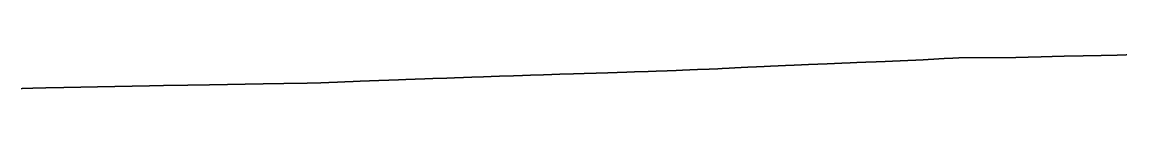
# Model space of a CAD drawing. Header units: millimetres. Extents: x 0 to 74012, y -11988 to 500.
# Drawn here: x 55509 to 65054, y -607 to -315 of the extents above; entities that cross this region are included whole.
import ezdxf

# ---------------------------------------------------------------- set-up
doc = ezdxf.new("R2010")
doc.units = ezdxf.units.MM
doc.layers.add('Clone', color=7, linetype='CONTINUOUS')

msp = doc.modelspace()

# ---------------------------------------------------------------- linework, layer by layer
at = {"layer": 'Clone'}
for points in [[(62713.8, -382.022), (62726.2, -381.252)], [(62726.2, -381.252), (62738.7, -381.096)], [(62738.7, -381.096), (62751.1, -380.361)], [(62751.1, -380.361), (62763.6, -379.704)], [(62763.6, -379.704), (62776.1, -379.632)], [(62776.1, -379.632), (62788.5, -379.078)], [(62788.5, -379.078), (62801, -378.527)], [(62801, -378.527), (62813.4, -377.997)], [(62813.4, -377.997), (62825.9, -377.978)], [(62825.9, -377.978), (62838.4, -377.468)], [(62838.4, -377.468), (62850.8, -376.934)], [(62850.8, -376.934), (62863.3, -376.886)], [(62863.3, -376.886), (62875.7, -376.332)], [(62875.7, -376.332), (62888.2, -375.718)], [(62888.2, -375.718), (62900.7, -375.148)], [(62900.7, -375.148), (62913.1, -374.96)], [(62913.1, -374.96), (62925.6, -374.315)], [(62925.6, -374.315), (62938, -373.693)], [(62938, -373.693), (62951, -373.516)], [(62951, -373.516), (62963.9, -372.851)], [(62963.9, -372.851), (62976.8, -372.184)], [(62976.8, -372.184), (62989.7, -371.51)], [(62989.7, -371.51), (63002.6, -370.796)], [(63002.6, -370.796), (63015.6, -370.117)], [(63015.6, -370.117), (63028.5, -369.985)], [(63028.5, -369.985), (63041.4, -369.339)], [(63041.4, -369.339), (63054.3, -368.693)], [(63054.3, -368.693), (63067.2, -367.967)], [(63067.2, -367.967), (63080.2, -367.295)], [(63080.2, -367.295), (63093.1, -367.165)], [(63093.1, -367.165), (63106, -366.512)], [(63106, -366.512), (63118.9, -365.851)], [(63118.9, -365.851), (63131.8, -365.19)], [(63131.8, -365.19), (63144.8, -364.529)], [(63144.8, -364.529), (63157.7, -364.373)], [(63157.7, -364.373), (63170.6, -363.722)], [(63170.6, -363.722), (63183.5, -363.105)], [(63183.5, -363.105), (63196.4, -362.457)], [(63196.4, -362.457), (63209.4, -361.801)], [(63209.4, -361.801), (63222.3, -361.679)], [(63222.3, -361.679), (63235.2, -361.036)], [(63235.2, -361.036), (63248.1, -360.398)], [(63248.1, -360.398), (63261, -359.692)], [(63261, -359.692), (63274, -358.831)], [(63274, -358.831), (63286.9, -358.723)], [(63286.9, -358.723), (63300.8, -357.883)], [(63300.8, -357.883), (63314.8, -356.919)], [(63314.8, -356.919), (63328.8, -356.051)], [(63328.8, -356.051), (63342.7, -355.102)], [(63342.7, -355.102), (63356.7, -354.262)], [(63356.7, -354.262), (63370.6, -353.442)], [(63370.6, -353.442), (63384.6, -352.638)], [(63384.6, -352.638), (63398.5, -351.835)], [(63398.5, -351.835), (63412.5, -350.877)], [(63412.5, -350.877), (63426.4, -349.903)], [(63426.4, -349.903), (63440.4, -349.096)], [(63440.4, -349.096), (63454.3, -348.259)], [(63454.3, -348.259), (63468.3, -347.359)], [(63468.3, -347.359), (63482.2, -346.446)], [(63482.2, -346.446), (63496.2, -345.49)], [(63496.2, -345.49), (63510.2, -344.752)], [(63510.2, -344.752), (63524.1, -344.014)], [(63524.1, -344.014), (63538.1, -344.269)], [(63538.1, -344.269), (63552, -343.77)], [(63552, -343.77), (63566, -343.015)], [(63566, -343.015), (63579.9, -342.26)], [(63579.9, -342.26), (63593.9, -341.506)], [(63593.9, -341.506), (63607.8, -340.751)], [(63607.8, -340.751), (63621.8, -340)], [(63621.8, -340), (63635.7, -340)], [(63635.7, -340), (63649.7, -340)], [(63649.7, -340), (63663.7, -340)], [(63663.7, -340), (63677.6, -340)], [(63677.6, -340), (63691.6, -340)], [(63691.6, -340), (63705.5, -340)], [(63705.5, -340), (63719.5, -340)], [(63719.5, -340), (63733.4, -340)], [(63733.4, -340), (63747.4, -340)], [(63747.4, -340), (63761.3, -340)], [(63761.3, -340), (63775.3, -340)], [(63775.3, -340), (63789.2, -340)], [(63789.2, -340), (63803.2, -340)], [(63803.2, -340), (63817.1, -340)], [(63817.1, -340), (63831.1, -340)], [(63831.1, -340), (63845.1, -340)], [(63845.1, -340), (63859, -340)], [(63859, -340), (63873, -340)], [(63873, -340), (63886.9, -340)], [(63886.9, -340), (63900.9, -340)], [(63900.9, -340), (63914.8, -340)], [(63914.8, -340), (63928.8, -340)], [(63928.8, -340), (63942.7, -340)], [(63942.7, -340), (63956.7, -340)], [(63956.7, -340), (63970.6, -340)], [(63970.6, -340), (63984.6, -340)], [(63984.6, -340), (63998, -340)], [(63998, -340), (64011.4, -339.98)], [(64011.4, -339.98), (64024.8, -339.771)], [(64024.8, -339.771), (64038.3, -339.398)], [(64038.3, -339.398), (64051.7, -339.164)], [(64051.7, -339.164), (64065.1, -338.839)], [(64065.1, -338.839), (64078.5, -338.476)], [(64078.5, -338.476), (64091.9, -338.113)], [(64091.9, -338.113), (64105.4, -337.749)], [(64105.4, -337.749), (64118.8, -337.386)], [(64118.8, -337.386), (64132.2, -337.089)], [(64132.2, -337.089), (64145.6, -336.726)], [(64145.6, -336.726), (64159, -336.363)], [(64159, -336.363), (64172.4, -335.999)], [(64172.4, -335.999), (64185.9, -335.636)], [(64185.9, -335.636), (64199.3, -335.273)], [(64199.3, -335.273), (64212.7, -334.91)], [(64212.7, -334.91), (64226.1, -334.612)], [(64226.1, -334.612), (64239.5, -334.249)], [(64239.5, -334.249), (64252.9, -333.886)], [(64252.9, -333.886), (64266.4, -333.523)], [(64266.4, -333.523), (64279.8, -333.16)], [(64279.8, -333.16), (64293.2, -332.796)], [(64293.2, -332.796), (64306.6, -332.499)], [(64306.6, -332.499), (64320, -332.136)], [(64320, -332.136), (64333.5, -331.773)], [(64333.5, -331.773), (64345.9, -331.41)], [(64345.9, -331.41), (64358.4, -331.046)], [(64358.4, -331.046), (64370.8, -330.749)], [(64370.8, -330.749), (64383.3, -330.386)], [(64383.3, -330.386), (64395.7, -330.023)], [(64395.7, -330.023), (64408.2, -329.362)], [(64408.2, -329.362), (64420.7, -329.065)], [(64420.7, -329.065), (64433.1, -328.702)], [(64433.1, -328.702), (64445.6, -328.339)], [(64445.6, -328.339), (64458, -328.042)], [(64458, -328.042), (64470.5, -327.678)], [(64470.5, -327.678), (64483, -327.315)], [(64483, -327.315), (64495.4, -326.952)], [(64495.4, -326.952), (64507.9, -326.655)], [(64507.9, -326.655), (64520.3, -326.291)], [(64520.3, -326.291), (64532.8, -325.928)], [(64532.8, -325.928), (64545.3, -325.631)], [(64545.3, -325.631), (64557.7, -325.467)], [(64557.7, -325.467), (64570.2, -325.424)], [(64570.2, -325.424), (64582.6, -325.288)], [(64582.6, -325.288), (64595.1, -325.037)], [(64595.1, -325.037), (64607.6, -324.828)], [(64607.6, -324.828), (64620, -324.619)], [(64620, -324.619), (64632.5, -324.369)], [(64632.5, -324.369), (64644.9, -324.16)], [(64644.9, -324.16), (64657.4, -323.951)], [(64657.4, -323.951), (64669.8, -323.742)], [(64669.8, -323.742), (64682.3, -323.492)], [(64682.3, -323.492), (64694.3, -323.282)], [(64694.3, -323.282), (64706.4, -323.073)], [(64706.4, -323.073), (64718.4, -322.823)], [(64718.4, -322.823), (64730.4, -322.614)], [(64730.4, -322.614), (64742.5, -322.405)], [(64742.5, -322.405), (64754.5, -322.155)], [(64754.5, -322.155), (64766.5, -321.946)], [(64766.5, -321.946), (64778.5, -321.695)], [(64778.5, -321.695), (64790.6, -321.486)], [(64790.6, -321.486), (64802.6, -321.277)], [(64802.6, -321.277), (64814.6, -321.027)], [(64814.6, -321.027), (64826.7, -320.818)], [(64826.7, -320.818), (64838.7, -320.609)], [(64838.7, -320.609), (64850.7, -320.359)], [(64850.7, -320.359), (64862.7, -320.149)], [(64862.7, -320.149), (64874.8, -320)], [(64874.8, -320), (64886.8, -320)], [(64886.8, -320), (64898.8, -320)], [(64898.8, -320), (64910.9, -320)], [(64910.9, -320), (64922.9, -319.867)], [(64922.9, -319.867), (64934.9, -319.373)], [(64934.9, -319.373), (64947, -319.027)], [(64947, -319.027), (64959, -318.533)], [(64959, -318.533), (64971, -317.843)], [(64971, -317.843), (64983, -317.348)], [(64983, -317.348), (64995.1, -316.853)], [(64995.1, -316.853), (65007.1, -316.508)], [(65007.1, -316.508), (65019.1, -316.013)], [(65019.1, -316.013), (65031.2, -315.519)], [(65031.2, -315.519), (65042.8, -315.174)], [(65042.8, -315.174), (65054.4, -314.679)], [(60346.1, -477.728), (60360.5, -477.171)], [(60360.5, -477.171), (60375, -476.488)], [(60375, -476.488), (60389.4, -476.362)], [(60389.4, -476.362), (60403.9, -475.805)], [(60403.9, -475.805), (60418.4, -475.248)], [(60418.4, -475.248), (60432.8, -475.285)], [(60432.8, -475.285), (60447.3, -474.727)], [(60447.3, -474.727), (60461.7, -474.273)], [(60461.7, -474.273), (60476.2, -473.702)], [(60476.2, -473.702), (60490.7, -473.684)], [(60490.7, -473.684), (60505.1, -473.089)], [(60505.1, -473.089), (60519.6, -472.536)], [(60519.6, -472.536), (60534, -472.343)], [(60534, -472.343), (60548.5, -471.764)], [(60548.5, -471.764), (60563, -471.17)], [(60563, -471.17), (60577.4, -471.084)], [(60577.4, -471.084), (60591.9, -470.412)], [(60591.9, -470.412), (60606.3, -469.816)], [(60606.3, -469.816), (60620.8, -469.292)], [(60620.8, -469.292), (60635.3, -468.926)], [(60635.3, -468.926), (60649.7, -468.305)], [(60649.7, -468.305), (60664.2, -467.684)], [(60664.2, -467.684), (60678.6, -467.485)], [(60678.6, -467.485), (60693.1, -466.665)], [(60693.1, -466.665), (60707.6, -466.043)], [(60707.6, -466.043), (60722, -465.844)], [(60722, -465.844), (60736.5, -465.223)], [(60736.5, -465.223), (60750.9, -464.403)], [(60750.9, -464.403), (60765.4, -464.16)], [(60765.4, -464.16), (60779.9, -463.506)], [(60779.9, -463.506), (60794.3, -462.853)], [(60794.3, -462.853), (60808.8, -461.951)], [(60808.8, -461.951), (60823.2, -461.819)], [(60823.2, -461.819), (60837.7, -461.174)], [(60837.7, -461.174), (60852.2, -460.229)], [(60852.2, -460.229), (60866.6, -460.057)], [(60866.6, -460.057), (60881.1, -460)], [(60881.1, -460), (60895.5, -460)], [(60895.5, -460), (60910, -460)], [(60910, -460), (60924.5, -459.345)], [(60924.5, -459.345), (60938.9, -458.622)], [(60938.9, -458.622), (60953.4, -458.448)], [(60953.4, -458.448), (60967.8, -457.551)], [(60967.8, -457.551), (60982.3, -456.895)], [(60982.3, -456.895), (60996.8, -456.376)], [(60996.8, -456.376), (61011.2, -456.367)], [(61011.2, -456.367), (61025.7, -455.773)], [(61025.7, -455.773), (61040.1, -455.136)], [(61040.1, -455.136), (61054.6, -455.076)], [(61054.6, -455.076), (61069.1, -454.358)], [(61069.1, -454.358), (61083.5, -453.682)], [(61083.5, -453.682), (61098, -453.58)], [(61098, -453.58), (61112.4, -452.884)], [(61112.4, -452.884), (61126.9, -452.072)], [(61126.9, -452.072), (61141.4, -451.835)], [(61141.4, -451.835), (61155.8, -451.068)], [(61155.8, -451.068), (61170.3, -450.302)], [(61170.3, -450.302), (61184.7, -449.298)], [(61184.7, -449.298), (61199.2, -448.953)], [(61199.2, -448.953), (61213.7, -448.154)], [(61213.7, -448.154), (61228.1, -447.17)], [(61228.1, -447.17), (61242.6, -446.881)], [(61242.6, -446.881), (61257, -446.075)], [(61257, -446.075), (61271.5, -445.285)], [(61271.5, -445.285), (61286, -444.827)], [(61286, -444.827), (61300.4, -444.108)], [(61300.4, -444.108), (61314.9, -443.411)], [(61314.9, -443.411), (61329.3, -443.219)], [(61329.3, -443.219), (61343.8, -442.297)], [(61343.8, -442.297), (61358.3, -441.724)], [(61358.3, -441.724), (61372.7, -441.145)], [(61372.7, -441.145), (61387.2, -441.11)], [(61387.2, -441.11), (61401.6, -440.573)], [(61401.6, -440.573), (61416.1, -440.035)], [(61416.1, -440.035), (61430.6, -440.028)], [(61430.6, -440.028), (61445, -439.309)], [(61445, -439.309), (61459.5, -438.568)], [(61459.5, -438.568), (61473.9, -438.506)], [(61473.9, -438.506), (61488.4, -437.72)], [(61488.4, -437.72), (61502.9, -436.825)], [(61502.9, -436.825), (61517.3, -436.589)], [(61517.3, -436.589), (61531.8, -435.587)], [(61531.8, -435.587), (61546.2, -434.546)], [(61546.2, -434.546), (61560.7, -433.44)], [(61560.7, -433.44), (61575.2, -433.128)], [(61575.2, -433.128), (61589.6, -432.157)], [(61589.6, -432.157), (61604.1, -430.946)], [(61604.1, -430.946), (61618.5, -430.673)], [(61618.5, -430.673), (61633, -429.68)], [(61633, -429.68), (61647.5, -428.69)], [(61647.5, -428.69), (61661.9, -428.204)], [(61661.9, -428.204), (61676.4, -427.247)], [(61676.4, -427.247), (61690.8, -426.283)], [(61690.8, -426.283), (61705.3, -426.127)], [(61705.3, -426.127), (61719.8, -424.995)], [(61719.8, -424.995), (61734.2, -424.128)], [(61734.2, -424.128), (61748.7, -423.261)], [(61748.7, -423.261), (61763.1, -422.945)], [(61763.1, -422.945), (61777.6, -422.106)], [(61777.6, -422.106), (61792.1, -421.244)], [(61792.1, -421.244), (61806.5, -421.126)], [(61806.5, -421.126), (61821, -420.191)], [(61821, -420.191), (61835.4, -419.447)], [(61835.4, -419.447), (61849.9, -419.359)], [(61849.9, -419.359), (61864.4, -418.645)], [(61864.4, -418.645), (61878.8, -417.854)], [(61878.8, -417.854), (61893.3, -417.773)], [(61893.3, -417.773), (61907.7, -416.932)], [(61907.7, -416.932), (61922.2, -416.041)], [(61922.2, -416.041), (61936.7, -415.127)], [(61936.7, -415.127), (61951.1, -414.898)], [(61951.1, -414.898), (61965.6, -414.067)], [(61965.6, -414.067), (61980, -413.039)], [(61980, -413.039), (61994.5, -412.816)], [(61994.5, -412.816), (62009, -411.943)], [(62009, -411.943), (62023.4, -411.078)], [(62023.4, -411.078), (62037.9, -410.703)], [(62037.9, -410.703), (62052.3, -409.831)], [(62052.3, -409.831), (62066.8, -408.983)], [(62066.8, -408.983), (62081.3, -408.907)], [(62081.3, -408.907), (62095.7, -407.957)], [(62095.7, -407.957), (62110.2, -407.224)], [(62110.2, -407.224), (62124.6, -406.402)], [(62124.6, -406.402), (62139.1, -406.221)], [(62139.1, -406.221), (62153.6, -405.441)], [(62153.6, -405.441), (62168, -404.701)], [(62168, -404.701), (62182.5, -404.572)], [(62182.5, -404.572), (62196.9, -403.657)], [(62196.9, -403.657), (62211.4, -402.855)], [(62211.4, -402.855), (62225.9, -402.698)], [(62225.9, -402.698), (62240.3, -401.872)], [(62240.3, -401.872), (62252, -401.047)], [(62252, -401.047), (62263.6, -400.801)], [(62263.6, -400.801), (62275.2, -399.942)], [(62275.2, -399.942), (62286.8, -399.82)], [(62286.8, -399.82), (62298.5, -399.146)], [(62298.5, -399.146), (62310.1, -398.473)], [(62310.1, -398.473), (62321.7, -398.371)], [(62321.7, -398.371), (62333.4, -397.697)], [(62333.4, -397.697), (62345, -397.595)], [(62345, -397.595), (62356.6, -396.922)], [(62356.6, -396.922), (62368.2, -396.248)], [(62368.2, -396.248), (62379.9, -396.146)], [(62379.9, -396.146), (62391.5, -395.473)], [(62391.5, -395.473), (62403.1, -395.357)], [(62403.1, -395.357), (62414.8, -394.774)], [(62414.8, -394.774), (62426.4, -394.177)], [(62426.4, -394.177), (62438, -393.993)], [(62438, -393.993), (62449.6, -393.342)], [(62449.6, -393.342), (62461.3, -393.218)], [(62461.3, -393.218), (62472.9, -392.464)], [(62472.9, -392.464), (62484.5, -391.722)], [(62484.5, -391.722), (62496.2, -391.578)], [(62496.2, -391.578), (62507.8, -390.821)], [(62507.8, -390.821), (62519.4, -390.625)], [(62519.4, -390.625), (62531, -389.924)], [(62531, -389.924), (62542.7, -389.827)], [(62542.7, -389.827), (62554.3, -389.096)], [(62554.3, -389.096), (62565.9, -388.315)], [(62565.9, -388.315), (62577.6, -388.121)], [(62577.6, -388.121), (62589.2, -387.411)], [(62589.2, -387.411), (62601.6, -386.735)], [(62601.6, -386.735), (62614.1, -386.634)], [(62614.1, -386.634), (62626.6, -385.855)], [(62626.6, -385.855), (62639, -385.156)], [(62639, -385.156), (62651.5, -385.071)], [(62651.5, -385.071), (62663.9, -384.343)], [(62663.9, -384.343), (62676.4, -383.648)], [(62676.4, -383.648), (62688.9, -382.915)], [(62688.9, -382.915), (62701.3, -382.746)], [(62701.3, -382.746), (62713.8, -382.022)], [(57251.6, -572.949), (57266, -572.541)], [(57266, -572.541), (57280.5, -572.441)], [(57280.5, -572.441), (57295, -572.133)], [(57295, -572.133), (57309.4, -571.686)], [(57309.4, -571.686), (57323.9, -571.37)], [(57323.9, -571.37), (57338.3, -571.239)], [(57338.3, -571.239), (57352.8, -570.923)], [(57352.8, -570.923), (57367.3, -570.476)], [(57367.3, -570.476), (57381.7, -570.401)], [(57381.7, -570.401), (57396.2, -570.107)], [(57396.2, -570.107), (57410.6, -569.813)], [(57410.6, -569.813), (57425.1, -569.672)], [(57425.1, -569.672), (57439.6, -569.378)], [(57439.6, -569.378), (57454, -569.084)], [(57454, -569.084), (57468.5, -568.943)], [(57468.5, -568.943), (57482.9, -568.649)], [(57482.9, -568.649), (57497.4, -568.355)], [(57497.4, -568.355), (57511.9, -568.061)], [(57511.9, -568.061), (57526.3, -567.92)], [(57526.3, -567.92), (57540.8, -567.626)], [(57540.8, -567.626), (57555.2, -567.3)], [(57555.2, -567.3), (57569.7, -567.183)], [(57569.7, -567.183), (57584.2, -566.795)], [(57584.2, -566.795), (57598.6, -566.472)], [(57598.6, -566.472), (57613.1, -566.372)], [(57613.1, -566.372), (57627.5, -566.06)], [(57627.5, -566.06), (57642, -565.691)], [(57642, -565.691), (57656.5, -565.64)], [(57656.5, -565.64), (57670.9, -565.353)], [(57670.9, -565.353), (57685.4, -564.892)], [(57685.4, -564.892), (57699.8, -564.562)], [(57699.8, -564.562), (57714.3, -564.438)], [(57714.3, -564.438), (57728.8, -564.179)], [(57728.8, -564.179), (57743.2, -563.907)], [(57743.2, -563.907), (57757.7, -563.884)], [(57757.7, -563.884), (57772.1, -563.636)], [(57772.1, -563.636), (57786.6, -563.387)], [(57786.6, -563.387), (57801.1, -563.341)], [(57801.1, -563.341), (57815.5, -563.092)], [(57815.5, -563.092), (57830, -562.844)], [(57830, -562.844), (57844.4, -562.797)], [(57844.4, -562.797), (57858.9, -562.549)], [(57858.9, -562.549), (57873.4, -562.301)], [(57873.4, -562.301), (57887.8, -562.052)], [(57887.8, -562.052), (57902.3, -562.006)], [(57902.3, -562.006), (57916.7, -561.757)], [(57916.7, -561.757), (57931.2, -561.509)], [(57931.2, -561.509), (57945.7, -561.469)], [(57945.7, -561.469), (57960.1, -561.045)], [(57960.1, -561.045), (57974.6, -560.74)], [(57974.6, -560.74), (57989, -560.622)], [(57989, -560.622), (58003.5, -560.317)], [(58003.5, -560.317), (58018, -560)], [(58018, -560), (58032.4, -560)], [(58032.4, -560), (58046.9, -559.645)], [(58046.9, -559.645), (58061.4, -558.796)], [(58061.4, -558.796), (58075.8, -558.11)], [(58075.8, -558.11), (58090.3, -557.952)], [(58090.3, -557.952), (58104.7, -557.267)], [(58104.7, -557.267), (58119.2, -556.454)], [(58119.2, -556.454), (58133.7, -556.261)], [(58133.7, -556.261), (58148.1, -555.57)], [(58148.1, -555.57), (58162.6, -554.919)], [(58162.6, -554.919), (58177, -554.544)], [(58177, -554.544), (58191.5, -553.876)], [(58191.5, -553.876), (58206, -553.185)], [(58206, -553.185), (58220.4, -552.809)], [(58220.4, -552.809), (58234.9, -552.114)], [(58234.9, -552.114), (58249.3, -551.413)], [(58249.3, -551.413), (58263.8, -550.709)], [(58263.8, -550.709), (58278.3, -550.205)], [(58278.3, -550.205), (58292.7, -549.49)], [(58292.7, -549.49), (58307.2, -548.775)], [(58307.2, -548.775), (58321.6, -548.499)], [(58321.6, -548.499), (58336.1, -547.524)], [(58336.1, -547.524), (58350.6, -546.819)], [(58350.6, -546.819), (58365, -546.587)], [(58365, -546.587), (58379.5, -545.888)], [(58379.5, -545.888), (58393.9, -544.957)], [(58393.9, -544.957), (58408.4, -544.245)], [(58408.4, -544.245), (58422.9, -543.96)], [(58422.9, -543.96), (58437.3, -542.964)], [(58437.3, -542.964), (58451.8, -542.265)], [(58451.8, -542.265), (58466.2, -542.095)], [(58466.2, -542.095), (58480.7, -541.471)], [(58480.7, -541.471), (58495.2, -540.731)], [(58495.2, -540.731), (58509.6, -540.6)], [(58509.6, -540.6), (58524.1, -540.019)], [(58524.1, -540.019), (58538.5, -539.454)], [(58538.5, -539.454), (58553, -539.254)], [(58553, -539.254), (58567.5, -538.697)], [(58567.5, -538.697), (58581.9, -538.141)], [(58581.9, -538.141), (58596.4, -537.459)], [(58596.4, -537.459), (58610.8, -537.364)], [(58610.8, -537.364), (58625.3, -536.758)], [(58625.3, -536.758), (58639.8, -536.153)], [(58639.8, -536.153), (58654.2, -535.876)], [(58654.2, -535.876), (58668.7, -535.224)], [(58668.7, -535.224), (58683.1, -534.573)], [(58683.1, -534.573), (58697.6, -534.421)], [(58697.6, -534.421), (58712.1, -533.669)], [(58712.1, -533.669), (58726.5, -533.06)], [(58726.5, -533.06), (58741, -532.852)], [(58741, -532.852), (58755.4, -532.217)], [(58755.4, -532.217), (58769.9, -531.327)], [(58769.9, -531.327), (58784.4, -530.688)], [(58784.4, -530.688), (58798.8, -530.405)], [(58798.8, -530.405), (58813.3, -529.477)], [(58813.3, -529.477), (58827.7, -528.854)], [(58827.7, -528.854), (58842.2, -528.646)], [(58842.2, -528.646), (58856.7, -528.023)], [(58856.7, -528.023), (58871.1, -527.193)], [(58871.1, -527.193), (58885.6, -526.986)], [(58885.6, -526.986), (58900, -526.363)], [(58900, -526.363), (58914.5, -525.739)], [(58914.5, -525.739), (58929, -525.314)], [(58929, -525.314), (58943.4, -524.696)], [(58943.4, -524.696), (58957.9, -524.15)], [(58957.9, -524.15), (58972.3, -523.382)], [(58972.3, -523.382), (58986.8, -523.266)], [(58986.8, -523.266), (59001.3, -522.702)], [(59001.3, -522.702), (59015.7, -522.125)], [(59015.7, -522.125), (59030.2, -521.562)], [(59030.2, -521.562), (59044.6, -520.872)], [(59044.6, -520.872), (59059.1, -520.183)], [(59059.1, -520.183), (59073.6, -520)], [(59073.6, -520), (59088, -520)], [(59088, -520), (59102.5, -519.801)], [(59102.5, -519.801), (59116.9, -519.698)], [(59116.9, -519.698), (59131.4, -518.938)], [(59131.4, -518.938), (59145.9, -518.3)], [(59145.9, -518.3), (59160.3, -517.755)], [(59160.3, -517.755), (59174.8, -517.61)], [(59174.8, -517.61), (59189.2, -516.696)], [(59189.2, -516.696), (59203.7, -516.051)], [(59203.7, -516.051), (59218.2, -515.845)], [(59218.2, -515.845), (59232.6, -515.215)], [(59232.6, -515.215), (59247.1, -514.363)], [(59247.1, -514.363), (59261.5, -514.14)], [(59261.5, -514.14), (59276, -513.51)], [(59276, -513.51), (59290.5, -512.88)], [(59290.5, -512.88), (59304.9, -512.436)], [(59304.9, -512.436), (59319.4, -511.806)], [(59319.4, -511.806), (59333.8, -511.175)], [(59333.8, -511.175), (59348.3, -510.323)], [(59348.3, -510.323), (59362.8, -510.101)], [(59362.8, -510.101), (59377.2, -509.471)], [(59377.2, -509.471), (59391.7, -508.841)], [(59391.7, -508.841), (59406.1, -508.518)], [(59406.1, -508.518), (59420.6, -508.014)], [(59420.6, -508.014), (59435.1, -507.475)], [(59435.1, -507.475), (59449.5, -507.36)], [(59449.5, -507.36), (59464, -506.776)], [(59464, -506.776), (59478.4, -506.263)], [(59478.4, -506.263), (59492.9, -506.03)], [(59492.9, -506.03), (59507.4, -505.123)], [(59507.4, -505.123), (59521.8, -504.476)], [(59521.8, -504.476), (59536.3, -503.83)], [(59536.3, -503.83), (59550.7, -503.57)], [(59550.7, -503.57), (59565.2, -502.663)], [(59565.2, -502.663), (59579.7, -502.016)], [(59579.7, -502.016), (59594.1, -501.756)], [(59594.1, -501.756), (59608.6, -501.11)], [(59608.6, -501.11), (59623, -500.203)], [(59623, -500.203), (59637.5, -500)], [(59637.5, -500), (59652, -500)], [(59652, -500), (59666.4, -500)], [(59666.4, -500), (59680.9, -500)], [(59680.9, -500), (59695.3, -499.692)], [(59695.3, -499.692), (59709.8, -499.027)], [(59709.8, -499.027), (59724.3, -498.17)], [(59724.3, -498.17), (59738.7, -497.979)], [(59738.7, -497.979), (59753.2, -497.314)], [(59753.2, -497.314), (59767.6, -496.649)], [(59767.6, -496.649), (59782.1, -496.267)], [(59782.1, -496.267), (59796.6, -495.602)], [(59796.6, -495.602), (59811, -494.937)], [(59811, -494.937), (59825.5, -494.746)], [(59825.5, -494.746), (59839.9, -493.889)], [(59839.9, -493.889), (59854.4, -493.224)], [(59854.4, -493.224), (59868.9, -493.033)], [(59868.9, -493.033), (59883.3, -492.177)], [(59883.3, -492.177), (59897.8, -491.512)], [(59897.8, -491.512), (59912.2, -490.847)], [(59912.2, -490.847), (59926.7, -490.816)], [(59926.7, -490.816), (59941.2, -490.202)], [(59941.2, -490.202), (59955.6, -489.652)], [(59955.6, -489.652), (59970.1, -489.583)], [(59970.1, -489.583), (59984.5, -488.978)], [(59984.5, -488.978), (59999, -488.53)], [(59999, -488.53), (60013.5, -488.498)], [(60013.5, -488.498), (60027.9, -487.903)], [(60027.9, -487.903), (60042.4, -487.407)], [(60042.4, -487.407), (60056.8, -486.997)], [(60056.8, -486.997), (60071.3, -486.304)], [(60071.3, -486.304), (60085.8, -485.61)], [(60085.8, -485.61), (60100.2, -484.687)], [(60100.2, -484.687), (60114.7, -484.458)], [(60114.7, -484.458), (60129.1, -483.764)], [(60129.1, -483.764), (60143.6, -483.07)], [(60143.6, -483.07), (60158.1, -482.612)], [(60158.1, -482.612), (60172.5, -481.918)], [(60172.5, -481.918), (60187, -481.224)], [(60187, -481.224), (60201.4, -480.995)], [(60201.4, -480.995), (60215.9, -480.073)], [(60215.9, -480.073), (60230.4, -480)], [(60230.4, -480), (60244.8, -480)], [(60244.8, -480), (60259.3, -480)], [(60259.3, -480), (60273.8, -479.777)], [(60273.8, -479.777), (60288.2, -479.22)], [(60288.2, -479.22), (60302.7, -479.094)], [(60302.7, -479.094), (60317.1, -478.411)], [(60317.1, -478.411), (60331.6, -477.854)], [(60331.6, -477.854), (60346.1, -477.728)], [(55501.9, -607.315), (55516.4, -606.836)], [(55516.4, -606.836), (55530.8, -606.357)], [(55530.8, -606.357), (55545.3, -605.989)], [(55545.3, -605.989), (55559.7, -605.51)], [(55559.7, -605.51), (55574.2, -605.032)], [(55574.2, -605.032), (55588.7, -604.663)], [(55588.7, -604.663), (55603.1, -604.167)], [(55603.1, -604.167), (55617.6, -603.665)], [(55617.6, -603.665), (55632, -603.549)], [(55632, -603.549), (55646.5, -602.988)], [(55646.5, -602.988), (55661, -602.56)], [(55661, -602.56), (55675.4, -602.131)], [(55675.4, -602.131), (55689.9, -602.044)], [(55689.9, -602.044), (55704.3, -601.585)], [(55704.3, -601.585), (55718.8, -601.189)], [(55718.8, -601.189), (55733.3, -601.136)], [(55733.3, -601.136), (55747.7, -600.724)], [(55747.7, -600.724), (55762.2, -600.249)], [(55762.2, -600.249), (55776.6, -600.155)], [(55776.6, -600.155), (55791.1, -599.822)], [(55791.1, -599.822), (55805.6, -599.447)], [(55805.6, -599.447), (55820, -599.378)], [(55820, -599.378), (55834.5, -599.08)], [(55834.5, -599.08), (55849, -598.782)], [(55849, -598.782), (55863.4, -598.434)], [(55863.4, -598.434), (55877.9, -598.326)], [(55877.9, -598.326), (55892.3, -597.982)], [(55892.3, -597.982), (55906.8, -597.637)], [(55906.8, -597.637), (55921.3, -597.464)], [(55921.3, -597.464), (55935.7, -597.144)], [(55935.7, -597.144), (55950.2, -596.822)], [(55950.2, -596.822), (55964.6, -596.65)], [(55964.6, -596.65), (55979.1, -596.31)], [(55979.1, -596.31), (55993.6, -595.97)], [(55993.6, -595.97), (56008, -595.862)], [(56008, -595.862), (56022.5, -595.375)], [(56022.5, -595.375), (56036.9, -595.019)], [(56036.9, -595.019), (56051.4, -594.663)], [(56051.4, -594.663), (56065.9, -594.559)], [(56065.9, -594.559), (56080.3, -594.119)], [(56080.3, -594.119), (56094.8, -593.778)], [(56094.8, -593.778), (56109.2, -593.679)], [(56109.2, -593.679), (56123.7, -593.338)], [(56123.7, -593.338), (56138.2, -592.898)], [(56138.2, -592.898), (56152.6, -592.799)], [(56152.6, -592.799), (56167.1, -592.458)], [(56167.1, -592.458), (56181.5, -592.018)], [(56181.5, -592.018), (56196, -591.678)], [(56196, -591.678), (56210.5, -591.578)], [(56210.5, -591.578), (56224.9, -591.237)], [(56224.9, -591.237), (56239.4, -590.797)], [(56239.4, -590.797), (56253.8, -590.741)], [(56253.8, -590.741), (56268.3, -590.412)], [(56268.3, -590.412), (56282.8, -590.113)], [(56282.8, -590.113), (56297.2, -590.026)], [(56297.2, -590.026), (56311.7, -589.725)], [(56311.7, -589.725), (56326.1, -589.423)], [(56326.1, -589.423), (56340.6, -589.335)], [(56340.6, -589.335), (56355.1, -589.034)], [(56355.1, -589.034), (56369.5, -588.704)], [(56369.5, -588.704), (56384, -588.368)], [(56384, -588.368), (56398.4, -588.155)], [(56398.4, -588.155), (56412.9, -587.818)], [(56412.9, -587.818), (56427.4, -587.482)], [(56427.4, -587.482), (56441.8, -587.376)], [(56441.8, -587.376), (56456.3, -586.933)], [(56456.3, -586.933), (56470.7, -586.596)], [(56470.7, -586.596), (56485.2, -586.49)], [(56485.2, -586.49), (56499.7, -586.144)], [(56499.7, -586.144), (56514.1, -585.673)], [(56514.1, -585.673), (56528.6, -585.606)], [(56528.6, -585.606), (56543, -585.282)], [(56543, -585.282), (56557.5, -584.891)], [(56557.5, -584.891), (56572, -584.568)], [(56572, -584.568), (56586.4, -584.5)], [(56586.4, -584.5), (56600.9, -584.177)], [(56600.9, -584.177), (56615.3, -583.787)], [(56615.3, -583.787), (56629.8, -583.637)], [(56629.8, -583.637), (56644.3, -583.293)], [(56644.3, -583.293), (56658.7, -582.921)], [(56658.7, -582.921), (56673.2, -582.608)], [(56673.2, -582.608), (56687.6, -582.208)], [(56687.6, -582.208), (56702.1, -581.808)], [(56702.1, -581.808), (56716.6, -581.48)], [(56716.6, -581.48), (56731, -581.079)], [(56731, -581.079), (56745.5, -580.679)], [(56745.5, -580.679), (56759.9, -580.279)], [(56759.9, -580.279), (56774.4, -580)], [(56774.4, -580), (56788.9, -580)], [(56788.9, -580), (56803.3, -580)], [(56803.3, -580), (56817.8, -580)], [(56817.8, -580), (56832.2, -579.762)], [(56832.2, -579.762), (56846.7, -579.504)], [(56846.7, -579.504), (56861.2, -579.463)], [(56861.2, -579.463), (56875.6, -579.205)], [(56875.6, -579.205), (56890.1, -578.906)], [(56890.1, -578.906), (56904.5, -578.864)], [(56904.5, -578.864), (56919, -578.606)], [(56919, -578.606), (56933.5, -578.307)], [(56933.5, -578.307), (56947.9, -578.049)], [(56947.9, -578.049), (56962.4, -578.008)], [(56962.4, -578.008), (56976.8, -577.75)], [(56976.8, -577.75), (56991.3, -577.45)], [(56991.3, -577.45), (57005.8, -577.418)], [(57005.8, -577.418), (57020.2, -577.178)], [(57020.2, -577.178), (57034.7, -576.882)], [(57034.7, -576.882), (57049.1, -576.714)], [(57049.1, -576.714), (57063.6, -576.418)], [(57063.6, -576.418), (57078.1, -576.122)], [(57078.1, -576.122), (57092.5, -575.952)], [(57092.5, -575.952), (57107, -575.666)], [(57107, -575.666), (57121.4, -575.381)], [(57121.4, -575.381), (57135.9, -575.058)], [(57135.9, -575.058), (57150.4, -574.828)], [(57150.4, -574.828), (57164.8, -574.519)], [(57164.8, -574.519), (57179.3, -574.212)], [(57179.3, -574.212), (57193.7, -574.079)], [(57193.7, -574.079), (57208.2, -573.665)], [(57208.2, -573.665), (57222.7, -573.357)], [(57222.7, -573.357), (57237.1, -573.257)], [(57237.1, -573.257), (57251.6, -572.949)]]:
    msp.add_open_spline(points, degree=1, dxfattribs=at)

doc.saveas('drawing.dxf')
